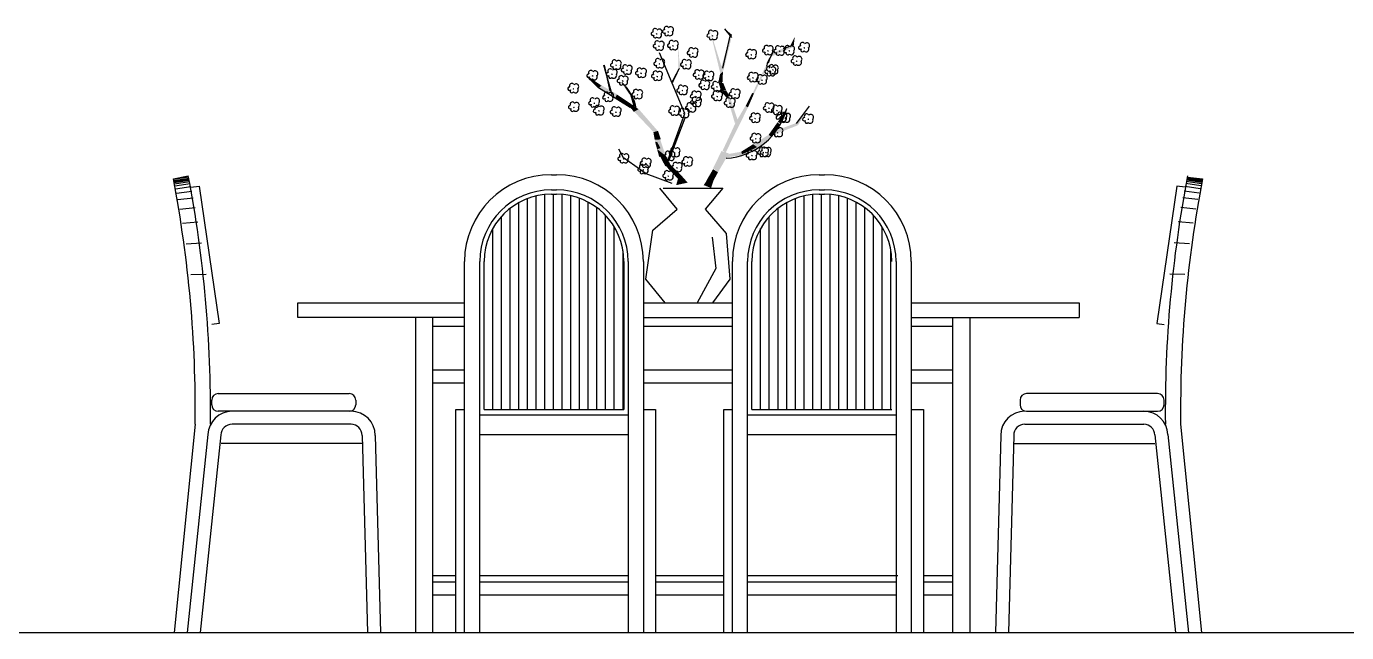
# Model space of a CAD drawing. Header units: inches. Extents: x 10 to 52.5, y 12.2 to 37.
# Drawn here: x 41.726 to 44.766, y 23.198 to 24.594 of the extents above; entities that cross this region are included whole.
import ezdxf

# ---------------------------------------------------------------- set-up
doc = ezdxf.new("R2010")
doc.units = ezdxf.units.IN
doc.header["$MEASUREMENT"] = 0
doc.layers.add('02', color=2, linetype='Continuous')
doc.layers.add('1', color=1, linetype='Continuous')

msp = doc.modelspace()

# ---------------------------------------------------------------- linework, layer by layer
at = {"layer": '02'}
for p, q in [((43.3458, 24.5717), (43.3289, 24.4986)), ((43.3338, 24.5892), (43.3494, 24.5687)), ((43.4691, 24.5434), (43.4839, 24.5489)), ((43.2425, 24.3941), (43.1836, 24.5332)), ((43.4318, 24.5089), (43.4459, 24.5349)), ((43.043, 24.453), (43.0163, 24.4797)), ((43.075, 24.4369), (43.0556, 24.505)), ((43.0564, 24.5052), (43.0696, 24.4458)), ((43.116, 24.4073), (43.043, 24.453)), ((43.2004, 24.2793), (43.2425, 24.3941)), ((43.5289, 24.4104), (43.4984, 24.3704)), ((43.2055, 24.2869), (43.2413, 24.3798)), ((43.2056, 24.2849), (43.2433, 24.384)), ((43.1013, 24.2918), (43.0905, 24.3118)), ((43.1535, 24.2547), (43.1013, 24.2918)), ((42.0642, 24.2432), (42.0985, 24.2504)), ((42.0992, 24.2472), (42.0646, 24.2418)), ((42.065, 24.2397), (42.0997, 24.245)), ((42.0653, 24.2387), (42.1, 24.244)), ((42.0656, 24.2372), (42.1003, 24.2425)), ((42.0661, 24.2351), (42.1008, 24.2403)), ((42.0668, 24.2319), (42.1015, 24.2371)), ((42.9348, 24.2527), (42.9468, 24.2527)), ((43.2134, 24.2322), (43.1535, 24.2547)), ((43.5518, 24.2527), (43.5638, 24.2527)), ((44.4319, 24.2319), (44.3972, 24.2371)), ((44.4326, 24.2351), (44.3979, 24.2403)), ((44.4331, 24.2372), (44.3984, 24.2425)), ((44.4334, 24.2387), (44.3987, 24.244)), ((44.4336, 24.2397), (44.399, 24.245)), ((44.3995, 24.2472), (44.4341, 24.2418)), ((44.3996, 24.2467), (44.4344, 24.2432)), ((42.0679, 24.2272), (42.1026, 24.2323)), ((42.0694, 24.2204), (42.1041, 24.2253)), ((42.0716, 24.2102), (42.1064, 24.215)), ((42.1045, 24.2237), (42.1236, 24.2265)), ((42.1236, 24.2265), (42.1695, 23.9098)), ((42.8998, 23.7117), (42.8998, 24.2037)), ((42.9198, 23.7117), (42.9198, 24.2069)), ((42.9348, 24.2177), (42.9468, 24.2177)), ((42.9348, 24.2077), (42.9468, 24.2077)), ((42.9398, 23.7117), (42.9398, 24.2077)), ((42.9598, 23.7117), (42.9598, 24.2071)), ((42.9798, 23.7117), (42.9798, 24.2041)), ((43.2248, 24.1732), (43.1846, 24.2215)), ((43.1926, 24.2215), (43.3294, 24.2215)), ((43.3294, 24.2215), (43.2892, 24.1732)), ((43.5168, 23.7117), (43.5168, 24.2037)), ((43.5368, 23.7117), (43.5368, 24.2069)), ((43.5518, 24.2177), (43.5638, 24.2177)), ((43.5518, 24.2077), (43.5638, 24.2077)), ((43.5568, 23.7117), (43.5568, 24.2077)), ((43.5768, 23.7117), (43.5768, 24.2071)), ((43.5968, 23.7117), (43.5968, 24.2041)), ((44.375, 24.2265), (44.3291, 23.9098)), ((44.3942, 24.2237), (44.375, 24.2265)), ((44.4271, 24.2102), (44.3923, 24.215)), ((44.4293, 24.2204), (44.3945, 24.2253)), ((44.4308, 24.2272), (44.3961, 24.2323)), ((42.0748, 24.1953), (42.1096, 24.1998)), ((42.0793, 24.1734), (42.1142, 24.1774)), ((42.8398, 23.7117), (42.8398, 24.1752)), ((42.8598, 23.7117), (42.8598, 24.1883)), ((42.8798, 23.7117), (42.8798, 24.1976)), ((42.9998, 23.7117), (42.9998, 24.1983)), ((43.0198, 23.7117), (43.0198, 24.1894)), ((43.0398, 23.7117), (43.0398, 24.1767)), ((43.1685, 24.125), (43.2248, 24.1732)), ((43.2892, 24.1732), (43.3374, 24.1169)), ((43.4568, 23.7117), (43.4568, 24.1752)), ((43.4768, 23.7117), (43.4768, 24.1883)), ((43.4968, 23.7117), (43.4968, 24.1976)), ((43.6168, 23.7117), (43.6168, 24.1983)), ((43.6368, 23.7117), (43.6368, 24.1894)), ((43.6568, 23.7117), (43.6568, 24.1767)), ((44.4194, 24.1734), (44.3845, 24.1774)), ((44.4239, 24.1953), (44.3891, 24.1998)), ((42.0856, 24.141), (42.1206, 24.1443)), ((42.8198, 23.7117), (42.8198, 24.1566)), ((43.0598, 23.7117), (43.0598, 24.1588)), ((43.4368, 23.7117), (43.4368, 24.1566)), ((43.6768, 23.7117), (43.6768, 24.1588)), ((44.4131, 24.141), (44.3781, 24.1443)), ((42.7998, 23.7117), (42.7998, 24.1288)), ((43.0798, 23.7117), (43.0798, 24.1323)), ((43.1524, 24.0124), (43.1685, 24.125)), ((43.3374, 24.1169), (43.3455, 24.0124)), ((43.4168, 23.7117), (43.4168, 24.1288)), ((43.6968, 23.7117), (43.6968, 24.1323)), ((42.094, 24.0932), (42.1291, 24.0956)), ((43.3053, 24.1089), (43.3133, 24.0365)), ((44.4047, 24.0932), (44.3696, 24.0956)), ((42.7348, 23.1977), (42.7348, 24.0527)), ((42.7698, 23.1977), (42.7698, 24.0527)), ((42.7798, 23.7117), (42.7798, 24.0527)), ((43.0998, 23.7117), (43.0998, 24.0775)), ((43.1018, 24.0527), (43.1018, 23.7117)), ((43.1118, 24.0527), (43.1118, 23.1977)), ((43.1468, 24.0527), (43.1468, 23.1977)), ((43.3518, 23.1977), (43.3518, 24.0527)), ((43.3868, 23.1977), (43.3868, 24.0527)), ((43.3968, 23.7117), (43.3968, 24.0527)), ((43.7168, 23.7117), (43.7168, 24.0775)), ((43.7288, 24.0527), (43.7288, 23.1977)), ((43.7638, 24.0527), (43.7638, 23.1977)), ((42.1047, 24.0227), (42.1398, 24.0238)), ((43.3133, 24.0365), (43.2708, 23.9577)), ((44.394, 24.0227), (44.3589, 24.0238)), ((43.1972, 23.9577), (43.1524, 24.0124)), ((43.3455, 24.0124), (43.3056, 23.9577)), ((42.3511, 23.9577), (42.7348, 23.9577)), ((42.3511, 23.9237), (42.3511, 23.9577)), ((43.1468, 23.9577), (43.3518, 23.9577)), ((43.7638, 23.9577), (44.1508, 23.9577)), ((44.1508, 23.9577), (44.1508, 23.9237)), ((42.1695, 23.9098), (42.1527, 23.9073)), ((42.7348, 23.9237), (42.3511, 23.9237)), ((42.6225, 23.1977), (42.6225, 23.9237)), ((42.6611, 23.9237), (42.6611, 23.1977)), ((42.6611, 23.9037), (42.7348, 23.9037)), ((43.1468, 23.9237), (43.3518, 23.9237)), ((43.1468, 23.9037), (43.3518, 23.9037)), ((43.7638, 23.9237), (44.1508, 23.9237)), ((43.7638, 23.9037), (43.8588, 23.9037)), ((43.8588, 23.9237), (43.8588, 23.1977)), ((43.8995, 23.1977), (43.8995, 23.9237)), ((44.3291, 23.9098), (44.346, 23.9073)), ((42.7348, 23.8027), (42.6611, 23.8027)), ((43.3518, 23.8027), (43.1468, 23.8027)), ((43.8588, 23.8027), (43.7638, 23.8027)), ((42.1676, 23.7487), (42.4693, 23.7487)), ((42.7348, 23.7727), (42.6611, 23.7727)), ((43.3518, 23.7727), (43.1468, 23.7727)), ((43.8588, 23.7727), (43.7638, 23.7727)), ((44.3311, 23.7487), (44.0293, 23.7487)), ((42.1525, 23.7228), (42.1525, 23.7335)), ((42.4845, 23.7335), (42.4845, 23.7228)), ((44.0142, 23.7335), (44.0142, 23.7228)), ((44.3462, 23.7228), (44.3462, 23.7335)), ((42.4735, 23.7077), (42.1676, 23.7077)), ((42.7148, 23.1977), (42.7148, 23.7117)), ((42.7148, 23.7117), (42.7348, 23.7117)), ((42.7698, 23.6997), (43.1118, 23.6997)), ((42.7798, 23.7117), (43.1018, 23.7117)), ((43.1468, 23.7117), (43.1748, 23.7117)), ((43.1748, 23.7117), (43.1748, 23.1977)), ((43.3318, 23.1977), (43.3318, 23.7117)), ((43.3318, 23.7117), (43.3518, 23.7117)), ((43.3868, 23.6997), (43.7288, 23.6997)), ((43.3968, 23.7117), (43.7188, 23.7117)), ((43.7638, 23.7117), (43.7918, 23.7117)), ((43.7918, 23.7117), (43.7918, 23.1977)), ((44.0293, 23.7077), (44.3311, 23.7077)), ((42.1147, 23.6781), (42.0662, 23.1977)), ((42.4735, 23.6777), (42.1993, 23.6777)), ((44.0252, 23.6777), (44.2994, 23.6777)), ((44.384, 23.6781), (44.4325, 23.1977)), ((42.1438, 23.6541), (42.0962, 23.1977)), ((42.1738, 23.6531), (42.1262, 23.1977)), ((42.4986, 23.6337), (42.1742, 23.6337)), ((42.499, 23.6522), (42.511, 23.1977)), ((42.529, 23.6522), (42.541, 23.1977)), ((43.1118, 23.6537), (42.7698, 23.6537)), ((43.7288, 23.6537), (43.3868, 23.6537)), ((43.9697, 23.6522), (43.9577, 23.1977)), ((43.9997, 23.6522), (43.9877, 23.1977)), ((44.0001, 23.6337), (44.3245, 23.6337)), ((44.3249, 23.6531), (44.3724, 23.1977)), ((44.3549, 23.6541), (44.4025, 23.1977)), ((42.6629, 23.3294), (42.7155, 23.3294)), ((42.7682, 23.3294), (43.1127, 23.3294)), ((43.1735, 23.3294), (43.3316, 23.3294)), ((43.3883, 23.3294), (43.7328, 23.3294)), ((43.7936, 23.3294), (43.8585, 23.3294)), ((42.6611, 23.3147), (42.7148, 23.3147)), ((42.7698, 23.3147), (43.1118, 23.3147)), ((43.1748, 23.3147), (43.3318, 23.3147)), ((43.3868, 23.3147), (43.7288, 23.3147)), ((43.7918, 23.3147), (43.8588, 23.3147)), ((42.6611, 23.2847), (42.7148, 23.2847)), ((42.7698, 23.2847), (43.1118, 23.2847)), ((43.1748, 23.2847), (43.3318, 23.2847)), ((43.3868, 23.2847), (43.7288, 23.2847)), ((43.7918, 23.2847), (43.8588, 23.2847))]:
    msp.add_line(p, q, dxfattribs=at)
for centre, radius, start, end in [((43.1681, 24.5773), 0.00376, 79.2978, 312.4667), ((43.1736, 24.5842), 0.00537, 41.9967, 206.5711), ((43.1738, 24.5719), 0.00409, 140.6152, 329.3607), ((43.1778, 24.5788), 0.00182, 208.4385, 298.3899), ((43.1819, 24.5745), 0.00652, 225.246, 27.7682), ((43.1833, 24.5821), 0.00636, 313.0938, 140.6239), ((43.1943, 24.5825), 0.00376, 79.2978, 312.4667), ((43.1999, 24.5891), 0.00537, 41.9967, 206.5711), ((43.2002, 24.5768), 0.00409, 140.6152, 329.3607), ((43.2042, 24.5837), 0.00182, 208.4385, 298.3899), ((43.2083, 24.5794), 0.00652, 225.246, 27.7682), ((43.2097, 24.5871), 0.00636, 313.0938, 140.6239), ((43.2968, 24.5733), 0.00376, 79.2978, 312.4667), ((43.3022, 24.5802), 0.00537, 41.9967, 206.5711), ((43.3025, 24.5679), 0.00409, 140.6152, 329.3607), ((43.3065, 24.5748), 0.00182, 208.4385, 298.3899), ((43.3106, 24.5704), 0.00652, 225.246, 27.7682), ((43.312, 24.5781), 0.00636, 313.0938, 140.6239), ((43.1731, 24.5489), 0.00376, 79.2978, 312.4667), ((43.1786, 24.5558), 0.00537, 41.9967, 206.5711), ((43.1788, 24.5435), 0.00409, 140.6152, 329.3607), ((43.1828, 24.5504), 0.00182, 208.4385, 298.3899), ((43.1869, 24.5461), 0.00652, 225.246, 27.7682), ((43.1883, 24.5538), 0.00636, 313.0938, 140.6239), ((43.2057, 24.5499), 0.00376, 79.2978, 312.4667), ((43.2112, 24.5569), 0.00537, 41.9967, 206.5711), ((43.2114, 24.5446), 0.00409, 140.6152, 329.3607), ((43.2154, 24.5515), 0.00182, 208.4385, 298.3899), ((43.2195, 24.5471), 0.00652, 225.246, 27.7682), ((43.2209, 24.5548), 0.00636, 313.0938, 140.6239), ((43.2566, 24.54), 0.00537, 41.9967, 206.5711), ((43.2664, 24.5379), 0.00636, 313.0938, 140.6239), ((43.3914, 24.5361), 0.00537, 41.9967, 206.5711), ((43.4012, 24.5341), 0.00636, 313.0938, 140.6239), ((43.4244, 24.5386), 0.00376, 79.2978, 312.4667), ((43.4299, 24.5455), 0.00537, 41.9967, 206.5711), ((43.4341, 24.5401), 0.00182, 208.4385, 298.3899), ((43.4382, 24.5358), 0.00652, 225.246, 27.7682), ((43.4396, 24.5435), 0.00636, 313.0938, 140.6239), ((43.451, 24.5374), 0.00376, 79.2978, 312.4667), ((43.4564, 24.5443), 0.00537, 41.9967, 206.5711), ((43.4607, 24.539), 0.00182, 208.4385, 298.3899), ((43.4662, 24.5423), 0.00636, 313.0938, 140.6239), ((43.4734, 24.5381), 0.00376, 79.2978, 312.4667), ((43.4788, 24.545), 0.00537, 41.9967, 206.5711), ((43.4831, 24.5397), 0.00182, 208.4385, 298.3899), ((43.4872, 24.5353), 0.00652, 225.246, 27.7682), ((43.4886, 24.543), 0.00636, 313.0938, 140.6239), ((43.5078, 24.5454), 0.00376, 79.2978, 312.4667), ((43.5133, 24.5523), 0.00537, 41.9967, 206.5711), ((43.5135, 24.54), 0.00409, 140.6152, 329.3607), ((43.5176, 24.5469), 0.00182, 208.4385, 298.3899), ((43.5216, 24.5425), 0.00652, 225.246, 27.7682), ((43.5231, 24.5502), 0.00636, 313.0938, 140.6239), ((43.0745, 24.505), 0.00376, 79.2978, 312.4667), ((43.08, 24.5119), 0.00537, 41.9967, 206.5711), ((43.0897, 24.5098), 0.00636, 313.0938, 140.6239), ((43.1744, 24.5082), 0.00376, 79.2978, 312.4667), ((43.1799, 24.5151), 0.00537, 41.9967, 206.5711), ((43.1841, 24.5097), 0.00182, 208.4385, 298.3899), ((43.1882, 24.5054), 0.00652, 225.246, 27.7682), ((43.1896, 24.513), 0.00636, 313.0938, 140.6239), ((43.2357, 24.5061), 0.00376, 79.2978, 312.4667), ((43.2411, 24.513), 0.00537, 41.9967, 206.5711), ((43.2509, 24.5109), 0.00636, 313.0938, 140.6239), ((43.2511, 24.5331), 0.00376, 79.2978, 312.4667), ((43.2568, 24.5277), 0.00409, 140.6152, 329.3607), ((43.2609, 24.5346), 0.00182, 208.4385, 298.3899), ((43.2649, 24.5302), 0.00652, 225.246, 27.7682), ((43.3859, 24.5292), 0.00376, 79.2978, 312.4667), ((43.3916, 24.5239), 0.00409, 140.6152, 329.3607), ((43.3957, 24.5308), 0.00182, 208.4385, 298.3899), ((43.3997, 24.5264), 0.00652, 225.246, 27.7682), ((43.4301, 24.5332), 0.00409, 140.6152, 329.3607), ((43.4566, 24.532), 0.00409, 140.6152, 329.3607), ((43.4648, 24.5346), 0.00652, 225.246, 27.7682), ((43.4791, 24.5328), 0.00409, 140.6152, 329.3607), ((43.4905, 24.5142), 0.00376, 79.2978, 312.4667), ((43.4959, 24.5211), 0.00537, 41.9967, 206.5711), ((43.4962, 24.5089), 0.00409, 140.6152, 329.3607), ((43.5002, 24.5158), 0.00182, 208.4385, 298.3899), ((43.5043, 24.5114), 0.00652, 225.246, 27.7682), ((43.5057, 24.5191), 0.00636, 313.0938, 140.6239), ((43.0202, 24.4808), 0.00376, 79.2978, 312.4667), ((43.0257, 24.4877), 0.00537, 41.9967, 206.5711), ((43.0259, 24.4754), 0.00409, 140.6152, 329.3607), ((43.0299, 24.4823), 0.00182, 208.4385, 298.3899), ((43.034, 24.478), 0.00652, 225.246, 27.7682), ((43.0354, 24.4857), 0.00636, 313.0938, 140.6239), ((43.065, 24.4843), 0.00376, 79.2978, 312.4667), ((43.0704, 24.4912), 0.00537, 41.9967, 206.5711), ((43.0707, 24.4789), 0.00409, 140.6152, 329.3607), ((43.0747, 24.4858), 0.00182, 208.4385, 298.3899), ((43.0788, 24.4815), 0.00652, 225.246, 27.7682), ((43.0802, 24.4891), 0.00636, 313.0938, 140.6239), ((43.0802, 24.4996), 0.00409, 140.6152, 329.3607), ((43.0843, 24.5065), 0.00182, 208.4385, 298.3899), ((43.0883, 24.5022), 0.00652, 225.246, 27.7682), ((43.0954, 24.4757), 0.00537, 41.9967, 206.5711), ((43.0994, 24.4935), 0.00376, 79.2978, 312.4667), ((43.1048, 24.5004), 0.00537, 41.9967, 206.5711), ((43.1052, 24.4736), 0.00636, 313.0938, 140.6239), ((43.1051, 24.4882), 0.00409, 140.6152, 329.3607), ((43.1091, 24.4951), 0.00182, 208.4385, 298.3899), ((43.1132, 24.4907), 0.00652, 225.246, 27.7682), ((43.1146, 24.4984), 0.00636, 313.0938, 140.6239), ((43.1322, 24.4864), 0.00376, 79.2978, 312.4667), ((43.1377, 24.4933), 0.00537, 41.9967, 206.5711), ((43.1379, 24.4811), 0.00409, 140.6152, 329.3607), ((43.142, 24.488), 0.00182, 208.4385, 298.3899), ((43.146, 24.4836), 0.00652, 225.246, 27.7682), ((43.1475, 24.4913), 0.00636, 313.0938, 140.6239), ((43.1692, 24.4795), 0.00376, 79.2978, 312.4667), ((43.1747, 24.4864), 0.00537, 41.9967, 206.5711), ((43.1801, 24.5028), 0.00409, 140.6152, 329.3607), ((43.1789, 24.481), 0.00182, 208.4385, 298.3899), ((43.183, 24.4766), 0.00652, 225.246, 27.7682), ((43.1844, 24.4843), 0.00636, 313.0938, 140.6239), ((43.2414, 24.5007), 0.00409, 140.6152, 329.3607), ((43.2454, 24.5076), 0.00182, 208.4385, 298.3899), ((43.2495, 24.5032), 0.00652, 225.246, 27.7682), ((43.265, 24.4825), 0.00376, 79.2978, 312.4667), ((43.2705, 24.4894), 0.00537, 41.9967, 206.5711), ((43.2707, 24.4772), 0.00409, 140.6152, 329.3607), ((43.2747, 24.4841), 0.00182, 208.4385, 298.3899), ((43.2788, 24.4797), 0.00652, 225.246, 27.7682), ((43.2802, 24.4874), 0.00636, 313.0938, 140.6239), ((43.2875, 24.4792), 0.00376, 79.2978, 312.4667), ((43.293, 24.4861), 0.00537, 41.9967, 206.5711), ((43.2973, 24.4807), 0.00182, 208.4385, 298.3899), ((43.3013, 24.4764), 0.00652, 225.246, 27.7682), ((43.3028, 24.484), 0.00636, 313.0938, 140.6239), ((43.3897, 24.4763), 0.00376, 79.2978, 312.4667), ((43.3951, 24.4832), 0.00537, 41.9967, 206.5711), ((43.4049, 24.4812), 0.00636, 313.0938, 140.6239), ((43.4157, 24.4778), 0.00537, 41.9967, 206.5711), ((43.4255, 24.4757), 0.00636, 313.0938, 140.6239), ((43.43, 24.4899), 0.00376, 79.2978, 312.4667), ((43.4355, 24.4968), 0.00537, 41.9967, 312.5485), ((43.4357, 24.4845), 0.00409, 140.6152, 329.3607), ((43.4415, 24.501), 0.00537, 41.9967, 206.5711), ((43.4417, 24.4888), 0.00409, 140.6152, 329.3607), ((43.4398, 24.4914), 0.00182, 208.4385, 298.3899), ((43.4438, 24.487), 0.00652, 225.246, 27.7682), ((43.4453, 24.4947), 0.00636, 313.0938, 140.6239), ((43.4458, 24.4957), 0.00182, 208.4385, 298.3899), ((43.4498, 24.4913), 0.00652, 225.246, 27.7682), ((43.4513, 24.499), 0.00636, 313.0938, 140.6239), ((42.9763, 24.4509), 0.00376, 79.2978, 312.4667), ((42.9817, 24.4578), 0.00537, 41.9967, 206.5711), ((42.982, 24.4455), 0.00409, 140.6152, 329.3607), ((42.986, 24.4524), 0.00182, 208.4385, 298.3899), ((42.9901, 24.448), 0.00652, 225.246, 27.7682), ((42.9915, 24.4557), 0.00636, 313.0938, 140.6239), ((43.0899, 24.4688), 0.00376, 79.2978, 312.4667), ((43.0956, 24.4634), 0.00409, 140.6152, 329.3607), ((43.0249, 24.3858), 0.1072, 9.9506, 47.7172), ((43.0997, 24.4703), 0.00182, 208.4385, 298.3899), ((43.1038, 24.4659), 0.00652, 225.246, 27.7682), ((43.1291, 24.4441), 0.00537, 41.9967, 206.5711), ((43.1388, 24.4421), 0.00636, 313.0938, 140.6239), ((43.1749, 24.4741), 0.00409, 140.6152, 329.3607), ((43.2274, 24.4467), 0.00376, 79.2978, 312.4667), ((43.2328, 24.4536), 0.00537, 41.9967, 206.5711), ((43.2371, 24.4482), 0.00182, 208.4385, 298.3899), ((43.2412, 24.4438), 0.00652, 225.246, 27.7682), ((43.2426, 24.4515), 0.00636, 313.0938, 140.6239), ((43.278, 24.4585), 0.00376, 79.2978, 312.4667), ((43.2835, 24.4654), 0.00537, 41.9967, 206.5711), ((43.2837, 24.4531), 0.00409, 140.6152, 329.3607), ((43.2877, 24.46), 0.00182, 208.4385, 298.3899), ((43.2918, 24.4557), 0.00652, 225.246, 27.7682), ((43.2932, 24.4633), 0.00636, 313.0938, 140.6239), ((43.2932, 24.4738), 0.00409, 140.6152, 329.3607), ((43.3067, 24.4553), 0.00376, 79.2978, 312.4667), ((43.3121, 24.4622), 0.00537, 41.9967, 206.5711), ((43.3124, 24.45), 0.00409, 140.6152, 329.3607), ((43.3164, 24.4569), 0.00182, 208.4385, 298.3899), ((43.3205, 24.4525), 0.00652, 225.246, 27.7682), ((43.3219, 24.4602), 0.00636, 313.0938, 140.6239), ((43.3535, 24.4452), 0.00537, 41.9967, 206.5711), ((43.3633, 24.4432), 0.00636, 313.0938, 140.6239), ((43.3954, 24.471), 0.00409, 140.6152, 329.3607), ((43.3994, 24.4779), 0.00182, 208.4385, 298.3899), ((43.4035, 24.4735), 0.00652, 225.246, 27.7682), ((43.4102, 24.4709), 0.00376, 79.2978, 312.4667), ((43.4159, 24.4655), 0.00409, 140.6152, 329.3607), ((43.42, 24.4724), 0.00182, 208.4385, 298.3899), ((43.424, 24.4681), 0.00652, 225.246, 27.7682), ((42.9831, 24.415), 0.00537, 41.9967, 206.5711), ((42.9929, 24.4129), 0.00636, 313.0938, 140.6239), ((43.0242, 24.4177), 0.00376, 79.2978, 312.4667), ((43.0297, 24.4246), 0.00537, 41.9967, 206.5711), ((43.034, 24.4193), 0.00182, 208.4385, 298.3899), ((43.0381, 24.4149), 0.00652, 225.246, 27.7682), ((43.0395, 24.4226), 0.00636, 313.0938, 140.6239), ((43.0565, 24.431), 0.00376, 79.2978, 312.4667), ((43.0619, 24.4379), 0.00537, 41.9967, 206.5711), ((43.0622, 24.4256), 0.00409, 140.6152, 329.3607), ((43.0662, 24.4325), 0.00182, 208.4385, 298.3899), ((43.0703, 24.4282), 0.00652, 225.246, 27.7682), ((43.0717, 24.4359), 0.00636, 313.0938, 140.6239), ((43.1236, 24.4372), 0.00376, 79.2978, 312.4667), ((43.1293, 24.4319), 0.00409, 140.6152, 329.3607), ((43.1334, 24.4388), 0.00182, 208.4385, 298.3899), ((43.1374, 24.4344), 0.00652, 225.246, 27.7682), ((43.2331, 24.4413), 0.00409, 140.6152, 329.3607), ((43.2525, 24.4134), 0.00537, 41.9967, 206.5711), ((43.2584, 24.4334), 0.00376, 79.2978, 312.4667), ((43.2589, 24.4191), 0.00376, 79.2978, 312.4667), ((43.2623, 24.4114), 0.00636, 313.0938, 140.6239), ((43.2639, 24.4403), 0.00537, 41.9967, 206.5711), ((43.2643, 24.426), 0.00537, 41.9967, 329.4507), ((43.2646, 24.4138), 0.00409, 140.6152, 329.3607), ((43.2681, 24.4349), 0.00182, 208.4385, 298.3899), ((43.2686, 24.4207), 0.00182, 208.4385, 298.3899), ((43.2722, 24.4306), 0.00652, 225.246, 27.7682), ((43.2727, 24.4163), 0.00652, 225.246, 27.7682), ((43.2736, 24.4383), 0.00636, 313.0938, 140.6239), ((43.2741, 24.424), 0.00636, 313.0938, 140.6239), ((43.3074, 24.4329), 0.00376, 79.2978, 312.4667), ((43.3129, 24.4398), 0.00537, 41.9967, 206.5711), ((43.3131, 24.4276), 0.00409, 140.6152, 329.3607), ((43.3171, 24.4345), 0.00182, 208.4385, 298.3899), ((43.3212, 24.4301), 0.00652, 225.246, 27.7682), ((43.3226, 24.4378), 0.00636, 313.0938, 140.6239), ((43.3364, 24.4175), 0.00376, 79.2978, 312.4667), ((43.3419, 24.4244), 0.00537, 41.9967, 206.5711), ((43.348, 24.4383), 0.00376, 79.2978, 312.4667), ((43.3462, 24.4191), 0.00182, 208.4385, 298.3899), ((43.3503, 24.4147), 0.00652, 225.246, 27.7682), ((43.3517, 24.4224), 0.00636, 313.0938, 140.6239), ((43.3537, 24.4329), 0.00409, 140.6152, 329.3607), ((43.3578, 24.4398), 0.00182, 208.4385, 298.3899), ((43.3618, 24.4355), 0.00652, 225.246, 27.7682), ((43.4321, 24.4131), 0.00537, 41.9967, 206.5711), ((43.4418, 24.411), 0.00636, 313.0938, 140.6239), ((42.9776, 24.4081), 0.00376, 79.2978, 312.4667), ((42.9833, 24.4027), 0.00409, 140.6152, 329.3607), ((42.9874, 24.4096), 0.00182, 208.4385, 298.3899), ((42.9914, 24.4053), 0.00652, 225.246, 27.7682), ((43.0299, 24.4124), 0.00409, 140.6152, 329.3607), ((43.035, 24.3997), 0.00376, 79.2978, 312.4667), ((43.0405, 24.4066), 0.00537, 41.9967, 206.5711), ((43.0407, 24.3944), 0.00409, 140.6152, 329.3607), ((43.0448, 24.4013), 0.00182, 208.4385, 298.3899), ((43.0488, 24.3969), 0.00652, 225.246, 27.7682), ((43.0503, 24.4046), 0.00636, 313.0938, 140.6239), ((43.0739, 24.3969), 0.00376, 79.2978, 312.4667), ((43.0794, 24.4038), 0.00537, 41.9967, 206.5711), ((43.0796, 24.3915), 0.00409, 140.6152, 329.3607), ((43.0836, 24.3984), 0.00182, 208.4385, 298.3899), ((43.0877, 24.3941), 0.00652, 225.246, 27.7682), ((43.0891, 24.4018), 0.00636, 313.0938, 140.6239), ((43.2085, 24.3992), 0.00376, 79.2978, 312.4667), ((43.214, 24.4061), 0.00537, 41.9967, 206.5711), ((43.2142, 24.3938), 0.00409, 140.6152, 329.3607), ((43.2182, 24.4007), 0.00182, 208.4385, 298.3899), ((43.2223, 24.3964), 0.00652, 225.246, 27.7682), ((43.2237, 24.404), 0.00636, 313.0938, 140.6239), ((43.2311, 24.3938), 0.00376, 79.2978, 312.4667), ((43.2366, 24.4007), 0.00537, 41.9967, 206.5711), ((43.2368, 24.3884), 0.00409, 140.6152, 329.3607), ((43.2408, 24.3953), 0.00182, 208.4385, 298.3899), ((43.2449, 24.391), 0.00652, 225.246, 27.7682), ((43.2463, 24.3986), 0.00636, 313.0938, 140.6239), ((43.247, 24.4065), 0.00376, 79.2978, 312.4667), ((43.2527, 24.4012), 0.00409, 140.6152, 329.3607), ((43.2568, 24.4081), 0.00182, 208.4385, 298.3899), ((43.2608, 24.4037), 0.00652, 225.246, 27.7682), ((43.3272, 24.4455), 0.1553, 273.8143, 344.9006), ((43.3421, 24.4122), 0.00409, 140.6152, 329.3607), ((43.3947, 24.3827), 0.00376, 79.2978, 312.4667), ((43.4002, 24.3896), 0.00537, 41.9967, 206.5711), ((43.4099, 24.3876), 0.00636, 313.0938, 140.6239), ((43.4266, 24.4062), 0.00376, 79.2978, 312.4667), ((43.4323, 24.4008), 0.00409, 140.6152, 329.3607), ((43.4363, 24.4077), 0.00182, 208.4385, 298.3899), ((43.4404, 24.4033), 0.00652, 225.246, 27.7682), ((43.4451, 24.4006), 0.00376, 79.2978, 312.4667), ((43.4506, 24.4075), 0.00537, 41.9967, 206.5711), ((43.4508, 24.3953), 0.00409, 140.6152, 329.3607), ((43.4558, 24.3847), 0.00376, 79.2978, 312.4667), ((43.4549, 24.4022), 0.00182, 208.4385, 298.3899), ((43.4589, 24.3978), 0.00652, 225.246, 27.7682), ((43.4604, 24.4055), 0.00636, 313.0938, 140.6239), ((43.4613, 24.3916), 0.00537, 41.9967, 206.5711), ((43.4641, 24.3829), 0.00376, 79.2978, 329.4507), ((43.4711, 24.3895), 0.00636, 313.0938, 206.6553), ((43.4793, 24.3878), 0.00636, 313.0938, 140.6239), ((43.5227, 24.3874), 0.00537, 41.9967, 206.5711), ((43.5324, 24.3854), 0.00636, 313.0938, 140.6239), ((43.4004, 24.3773), 0.00409, 140.6152, 329.3607), ((43.4044, 24.3842), 0.00182, 208.4385, 298.3899), ((43.4085, 24.3799), 0.00652, 225.246, 27.7682), ((43.4522, 24.3566), 0.00537, 41.9967, 206.5711), ((43.462, 24.3546), 0.00636, 313.0938, 140.6239), ((43.4656, 24.3862), 0.00182, 208.4385, 298.3899), ((43.4697, 24.3818), 0.00652, 225.246, 27.7682), ((43.4698, 24.3775), 0.00409, 140.6152, 329.3607), ((43.4738, 24.3844), 0.00182, 208.4385, 298.3899), ((43.4779, 24.3801), 0.00652, 225.246, 27.7682), ((43.5172, 24.3805), 0.00376, 79.2978, 312.4667), ((43.5229, 24.3752), 0.00409, 140.6152, 329.3607), ((43.5269, 24.3821), 0.00182, 208.4385, 298.3899), ((43.531, 24.3777), 0.00652, 225.246, 27.7682), ((43.3962, 24.3359), 0.00376, 79.2978, 312.4667), ((43.4017, 24.3428), 0.00537, 41.9967, 206.5711), ((43.4019, 24.3305), 0.00409, 140.6152, 329.3607), ((43.4059, 24.3374), 0.00182, 208.4385, 298.3899), ((43.41, 24.333), 0.00652, 225.246, 27.7682), ((43.4114, 24.3407), 0.00636, 313.0938, 140.6239), ((43.4468, 24.3497), 0.00376, 79.2978, 312.4667), ((43.4525, 24.3444), 0.00409, 140.6152, 329.3607), ((43.4565, 24.3513), 0.00182, 208.4385, 298.3899), ((43.4606, 24.3469), 0.00652, 225.246, 27.7682), ((43.0971, 24.2963), 0.00537, 41.9967, 206.5711), ((43.1069, 24.2943), 0.00636, 313.0938, 140.6239), ((43.1975, 24.2948), 0.00376, 79.2978, 312.4667), ((43.203, 24.3018), 0.00537, 41.9967, 206.5711), ((43.2073, 24.2964), 0.00182, 208.4385, 298.3899), ((43.2095, 24.3034), 0.00376, 79.2978, 312.4667), ((43.2114, 24.292), 0.00652, 225.246, 27.7682), ((43.2128, 24.2997), 0.00636, 313.0938, 140.6239), ((43.215, 24.3103), 0.00537, 41.9967, 206.5711), ((43.2152, 24.298), 0.00409, 140.6152, 329.3607), ((43.2193, 24.3049), 0.00182, 208.4385, 298.3899), ((43.2233, 24.3006), 0.00652, 225.246, 27.7682), ((43.2248, 24.3082), 0.00636, 313.0938, 140.6239), ((43.3872, 24.2968), 0.00376, 79.2978, 312.4667), ((43.3927, 24.3038), 0.00537, 41.9967, 206.5711), ((43.397, 24.2984), 0.00182, 208.4385, 298.3899), ((43.4011, 24.294), 0.00652, 225.246, 27.7682), ((43.4025, 24.3017), 0.00636, 313.0938, 140.6239), ((43.4135, 24.3038), 0.00376, 79.2978, 312.4667), ((43.419, 24.3107), 0.00537, 41.9967, 206.5711), ((43.4192, 24.2984), 0.00409, 140.6152, 329.3607), ((43.4197, 24.304), 0.00376, 79.2978, 312.4667), ((43.4251, 24.3109), 0.00537, 41.9967, 206.5711), ((43.4254, 24.2986), 0.00409, 140.6152, 329.3607), ((43.4233, 24.3053), 0.00182, 208.4385, 298.3899), ((43.4274, 24.301), 0.00652, 225.246, 27.7682), ((43.4288, 24.3087), 0.00636, 313.0938, 140.6239), ((43.4294, 24.3055), 0.00182, 208.4385, 298.3899), ((43.4335, 24.3012), 0.00652, 225.246, 27.7682), ((43.4349, 24.3089), 0.00636, 313.0938, 140.6239), ((43.0916, 24.2894), 0.00376, 79.2978, 312.4667), ((43.0973, 24.284), 0.00409, 140.6152, 329.3607), ((43.1014, 24.291), 0.00182, 208.4385, 298.3899), ((43.1054, 24.2866), 0.00652, 225.246, 27.7682), ((43.1373, 24.2644), 0.00376, 79.2978, 312.4667), ((43.1428, 24.2713), 0.00537, 41.9967, 206.5711), ((43.143, 24.2788), 0.00376, 79.2978, 312.4667), ((43.1484, 24.2857), 0.00537, 41.9967, 206.5711), ((43.1487, 24.2735), 0.00409, 140.6152, 329.3607), ((43.1471, 24.2659), 0.00182, 208.4385, 298.3899), ((43.1511, 24.2616), 0.00652, 225.246, 27.7682), ((43.1525, 24.2692), 0.00636, 313.0938, 140.6239), ((43.1527, 24.2804), 0.00182, 208.4385, 298.3899), ((43.1568, 24.276), 0.00652, 225.246, 27.7682), ((43.1582, 24.2837), 0.00636, 313.0938, 140.6239), ((43.2032, 24.2895), 0.00409, 140.6152, 329.3607), ((43.2147, 24.2689), 0.00376, 79.2978, 312.4667), ((43.2202, 24.2758), 0.00537, 41.9967, 206.5711), ((43.2204, 24.2635), 0.00409, 140.6152, 329.3607), ((43.2244, 24.2704), 0.00182, 208.4385, 298.3899), ((43.2285, 24.2661), 0.00652, 225.246, 27.7682), ((43.2299, 24.2738), 0.00636, 313.0938, 140.6239), ((43.2388, 24.2819), 0.00376, 79.2978, 312.4667), ((43.2442, 24.2888), 0.00537, 41.9967, 206.5711), ((43.2445, 24.2765), 0.00409, 140.6152, 329.3607), ((43.2485, 24.2834), 0.00182, 208.4385, 298.3899), ((43.2526, 24.2791), 0.00652, 225.246, 27.7682), ((43.254, 24.2868), 0.00636, 313.0938, 140.6239), ((43.3929, 24.2915), 0.00409, 140.6152, 329.3607), ((39.2558, 23.7078), 2.859, 359.4048, 10.7921), ((39.2561, 23.7078), 2.8938, 359.4071, 10.8061), ((42.9348, 24.0527), 0.2, 90, 180), ((42.9468, 24.0527), 0.2, 0, 90), ((43.143, 24.259), 0.00409, 140.6152, 329.3607), ((43.1949, 24.2499), 0.00376, 79.2978, 312.4667), ((43.2004, 24.2568), 0.00537, 41.9967, 206.5711), ((43.2006, 24.2445), 0.00409, 140.6152, 329.3607), ((43.2046, 24.2514), 0.00182, 208.4385, 298.3899), ((43.2087, 24.2471), 0.00652, 225.246, 27.7682), ((43.2101, 24.2548), 0.00636, 313.0938, 140.6239), ((43.5518, 24.0527), 0.2, 90, 180), ((43.5638, 24.0527), 0.2, 0, 90), ((47.2426, 23.7078), 2.8938, 169.1939, 180.5929), ((47.2429, 23.7078), 2.859, 169.2079, 180.5952), ((42.9348, 24.0527), 0.165, 90, 180), ((42.9348, 24.0527), 0.155, 90, 180), ((42.9468, 24.0527), 0.165, 0, 90), ((42.9468, 24.0527), 0.155, 0, 90), ((43.5518, 24.0527), 0.165, 90, 180), ((43.5518, 24.0527), 0.155, 90, 180), ((43.5638, 24.0527), 0.165, 0, 90), ((43.5638, 24.0527), 0.155, 0, 90), ((42.1676, 23.7335), 0.0151, 90, 180), ((42.4693, 23.7335), 0.0151, 0, 90), ((44.0293, 23.7335), 0.0151, 90, 180), ((44.3311, 23.7335), 0.0151, 0, 90), ((42.1676, 23.7228), 0.0151, 180, 270), ((42.4693, 23.7228), 0.0151, 270, 0), ((44.0293, 23.7228), 0.0151, 180, 270), ((44.3311, 23.7228), 0.0151, 270, 0), ((42.1993, 23.6522), 0.0555, 90, 177.994), ((42.4735, 23.6522), 0.0555, 0, 90), ((44.0252, 23.6522), 0.0555, 90, 180), ((44.2994, 23.6522), 0.0555, 2.006, 90), ((42.1993, 23.6522), 0.0255, 90, 177.994), ((42.4735, 23.6522), 0.0255, 0, 90), ((44.0252, 23.6522), 0.0255, 90, 180), ((44.2994, 23.6522), 0.0255, 2.006, 90)]:
    msp.add_arc(centre, radius, start, end, dxfattribs=at)
for points in [[(43.324, 24.4858), (43.3299, 24.4912), (43.2987, 24.5912)], [(43.3261, 24.5006), (43.3308, 24.4923), (43.3459, 24.5686), (43.3487, 24.5644)], [(43.3338, 24.5892), (43.3486, 24.5676), (43.3509, 24.575)], [(43.4851, 24.5502), (43.4928, 24.5483), (43.4956, 24.5711)], [(43.2274, 24.4972), (43.2315, 24.4988), (43.2264, 24.5475)], [(43.4466, 24.5348), (43.4839, 24.5494), (43.441, 24.5246)], [(43.4935, 24.5476), (43.4851, 24.5502), (43.4451, 24.5262)], [(43.4287, 24.503), (43.4311, 24.501), (43.4404, 24.5253)], [(43.441, 24.5246), (43.4361, 24.5096), (43.4332, 24.511)], [(43.0304, 24.4655), (43.0166, 24.4798), (43.0182, 24.4805)], [(43.0182, 24.48), (43.0417, 24.4535), (43.0478, 24.4597)], [(43.0692, 24.4477), (43.0723, 24.4466), (43.0608, 24.4871)], [(43.2119, 24.4677), (43.2149, 24.4642), (43.2274, 24.4972), (43.2315, 24.4988)], [(43.3232, 24.4847), (43.33, 24.4902), (43.3194, 24.4657), (43.329, 24.466)], [(43.3985, 24.4412), (43.4017, 24.4388), (43.4281, 24.5023), (43.4312, 24.5002)], [(43.0408, 24.4552), (43.0431, 24.4531), (43.0437, 24.4612), (43.0506, 24.4577)], [(43.0435, 24.4531), (43.0483, 24.4598), (43.0815, 24.4293), (43.0861, 24.4381)], [(43.0969, 24.4648), (43.1164, 24.4359), (43.1192, 24.4371)], [(43.3194, 24.4657), (43.3308, 24.4639), (43.3262, 24.4449), (43.3375, 24.4473)], [(43.0815, 24.4293), (43.0857, 24.4376), (43.1152, 24.4086), (43.1191, 24.4152)], [(43.1164, 24.4359), (43.1196, 24.4367), (43.1232, 24.4127), (43.1286, 24.4089)], [(43.3253, 24.4448), (43.3375, 24.4463), (43.3398, 24.4285), (43.3449, 24.435)], [(43.3407, 24.4291), (43.3449, 24.435), (43.3576, 24.3712), (43.3643, 24.3777)], [(43.3971, 24.4408), (43.4017, 24.4402), (43.3821, 24.4106), (43.3876, 24.4079)], [(43.1194, 24.4038), (43.1246, 24.4116), (43.1156, 24.4086), (43.1186, 24.4147)], [(43.1168, 24.4091), (43.1199, 24.4152), (43.1247, 24.3973), (43.1354, 24.4037)], [(43.1263, 24.3973), (43.1345, 24.4056), (43.1697, 24.3515), (43.1805, 24.3529)], [(43.3812, 24.4105), (43.3876, 24.4079), (43.3574, 24.3696), (43.3676, 24.3669)], [(43.4775, 24.4068), (43.4563, 24.3742), (43.4624, 24.3713)], [(43.5289, 24.4104), (43.5028, 24.3665), (43.4984, 24.3704)], [(43.359, 24.3723), (43.3676, 24.3669), (43.3293, 24.3084), (43.3361, 24.3035)], [(43.4555, 24.3732), (43.4625, 24.3682), (43.4352, 24.3446), (43.4411, 24.3398)], [(43.4444, 24.344), (43.4493, 24.3534), (43.502, 24.3664), (43.4975, 24.3714)], [(43.1697, 24.3505), (43.1805, 24.3539), (43.1728, 24.3335), (43.187, 24.334)], [(43.1728, 24.3335), (43.1853, 24.3349), (43.1832, 24.2937), (43.1982, 24.2962)], [(43.1832, 24.2937), (43.1982, 24.2962), (43.1737, 24.3286), (43.1785, 24.3116)], [(43.1737, 24.3286), (43.1785, 24.3116), (43.1788, 24.3277), (43.1859, 24.3139)], [(43.4006, 24.3231), (43.4094, 24.3151), (43.4352, 24.3446), (43.4395, 24.3387)], [(43.1849, 24.2957), (43.1964, 24.3001), (43.1973, 24.272), (43.2089, 24.2764)], [(43.3267, 24.3073), (43.3437, 24.3018), (43.3071, 24.2675), (43.3186, 24.2583)], [(43.3439, 24.3007), (43.3729, 24.3057), (43.3313, 24.2921), (43.3731, 24.2975)], [(43.374, 24.2976), (43.4078, 24.312), (43.3644, 24.3034), (43.4067, 24.3181)], [(43.3997, 24.3231), (43.4085, 24.3162), (43.372, 24.3057), (43.3739, 24.2996)], [(43.199, 24.2721), (43.2063, 24.2784), (43.2264, 24.2433), (43.2366, 24.2482)], [(43.3072, 24.2655), (43.3186, 24.2583), (43.2913, 24.2379), (43.3024, 24.2286)], [(43.2264, 24.2433), (43.2357, 24.2492), (43.2222, 24.2287), (43.2487, 24.2345)], [(43.2961, 24.2451), (43.308, 24.2384), (43.2858, 24.2287), (43.3027, 24.2222)]]:
    msp.add_solid(points, dxfattribs=at)
at = {"layer": '1'}
msp.add_line((32.3342, 23.1977), (52.1649, 23.1977), dxfattribs=at)

doc.saveas('drawing.dxf')
